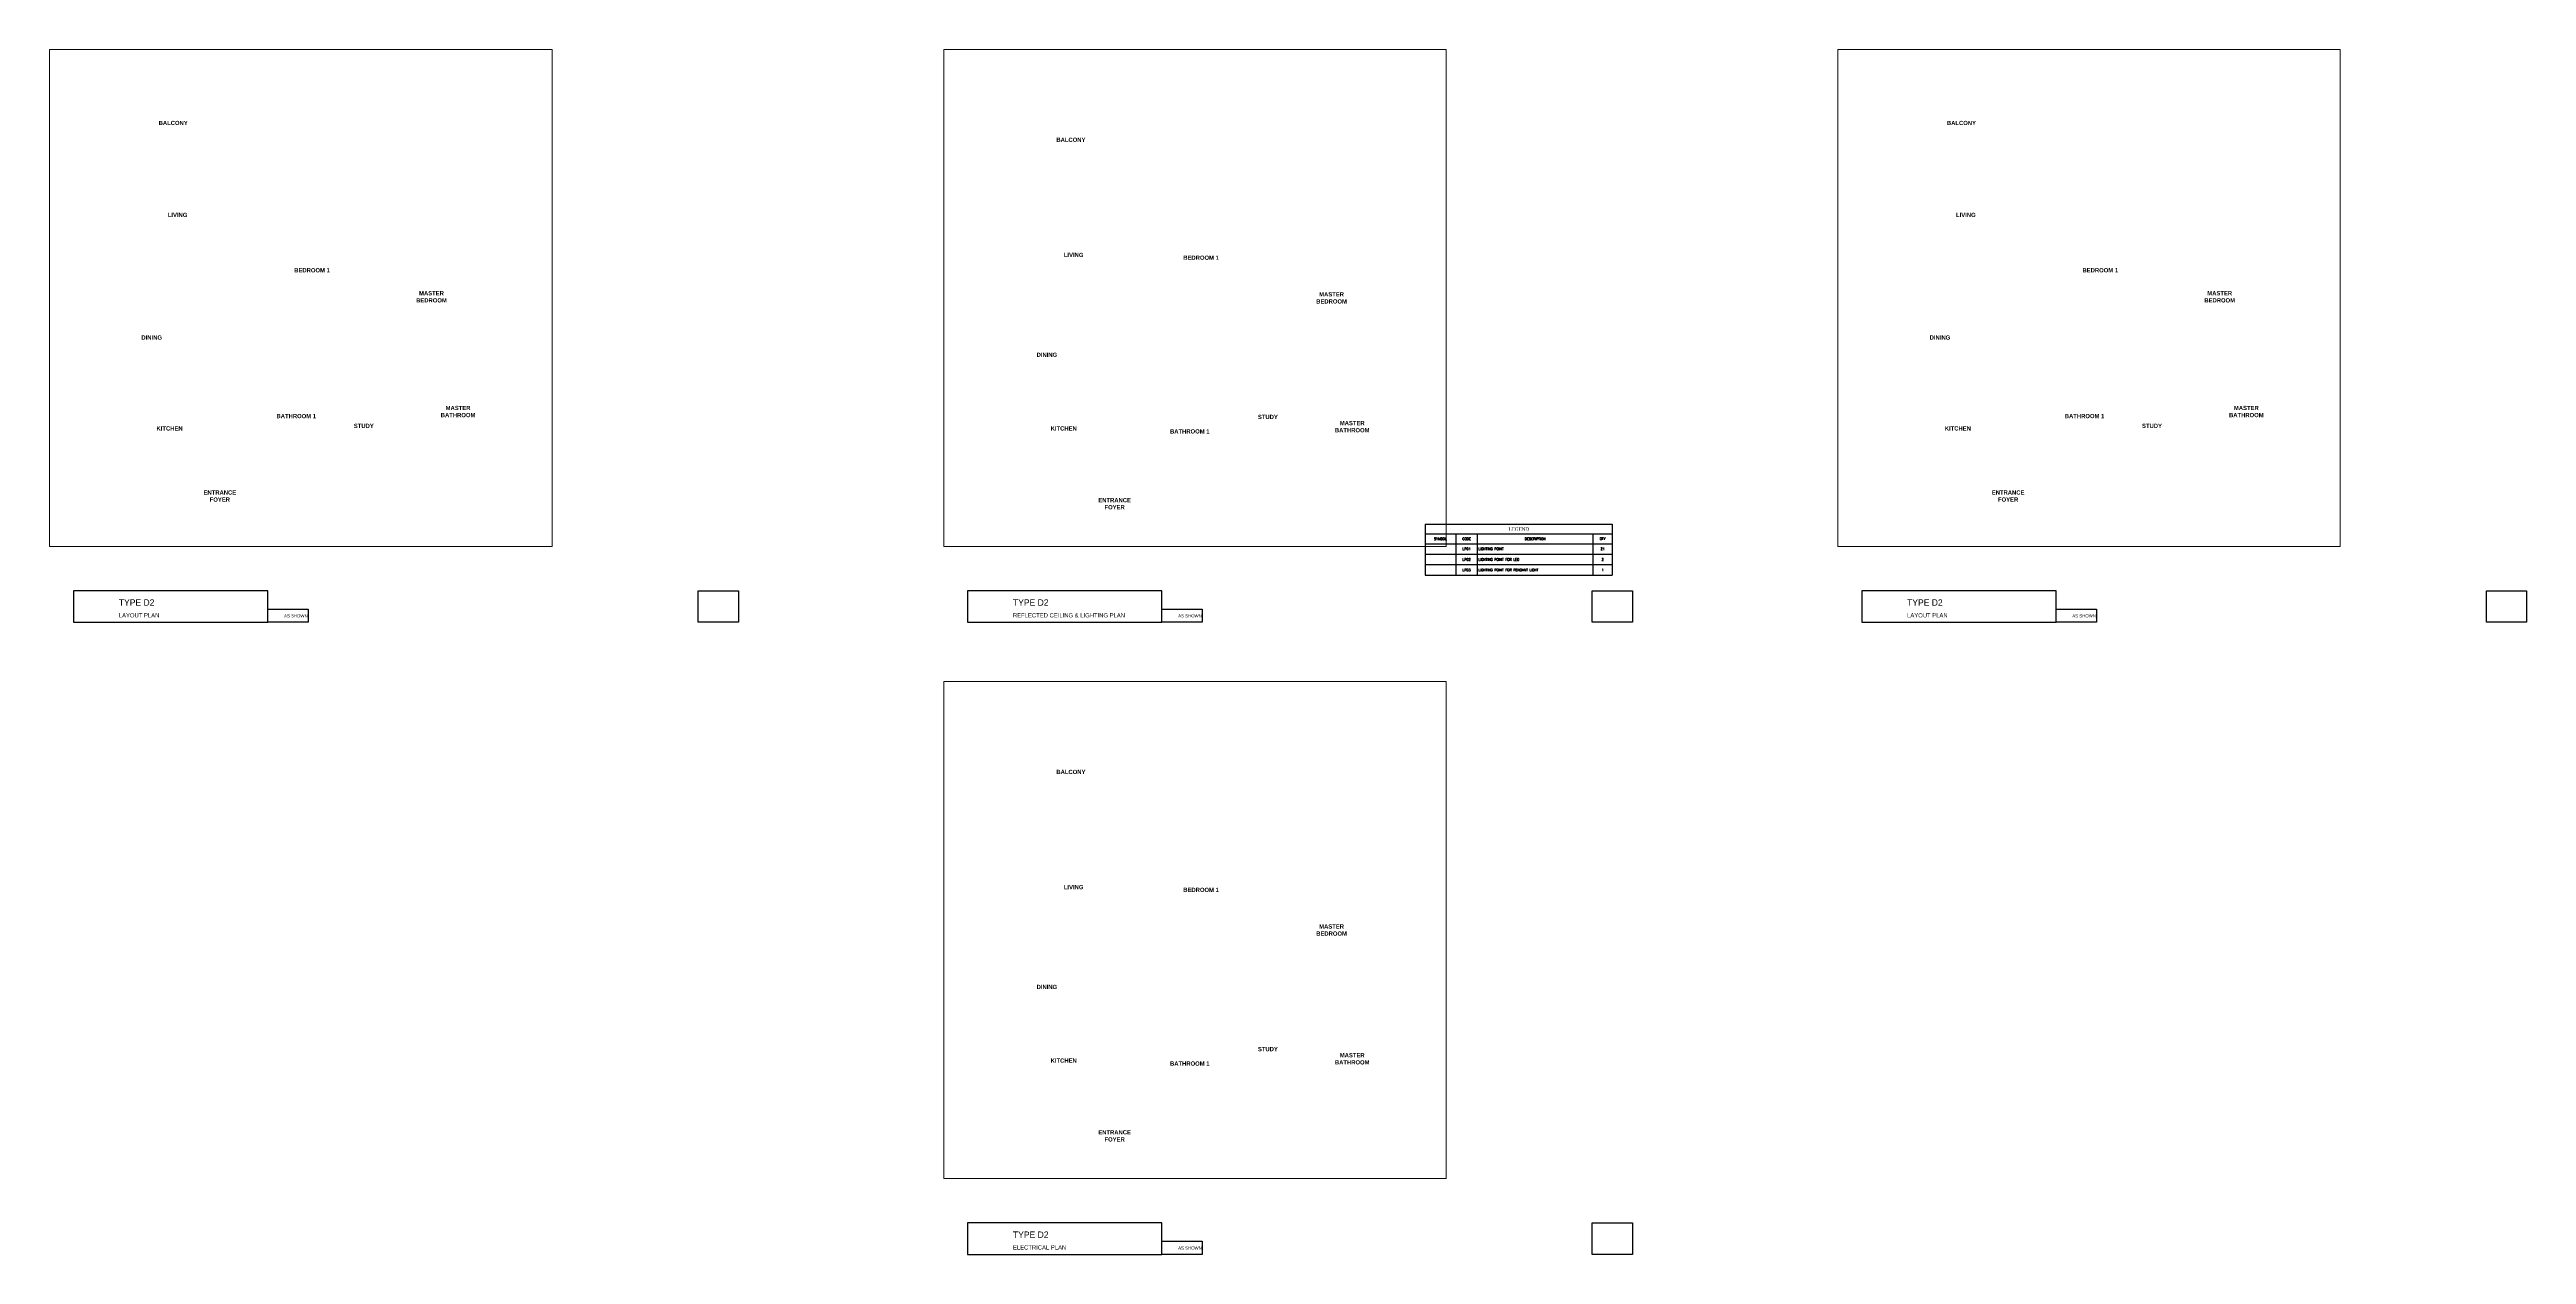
# Paper-space layout 'D2' of a CAD drawing. Header units: millimetres. Extents: x 91 to 1254, y -295 to 271.
import ezdxf
from ezdxf.enums import TextEntityAlignment as Align

# ---------------------------------------------------------------- set-up
doc = ezdxf.new("R2010")
doc.units = ezdxf.units.MM
for name, color, linetype in [('A-LOC', 4, 'Continuous'), ('A-TITLE', 7, 'Continuous'), ('A000d100', 1, 'Continuous'), ('A060g', 1, 'Continuous'), ('ID_DRWG-TITLE', 7, 'Continuous'), ('L-N-LTG', 10, 'Continuous'), ('S-TXT', 2, 'Continuous')]:
    doc.layers.add(name, color=color, linetype=linetype)
doc.layers.add('A-TEXT', color=4, linetype='Continuous', lineweight=0)
doc.layers.get('L-N-LTG').off()
doc.styles.add('GAR', font='GOTHIC.TTF', dxfattribs={"width": 0.8})
doc.styles.add('Garamond', font='GARA.TTF')
doc.styles.add('ROMANS', font='romans.shx')
doc.styles.get("Standard").update_dxf_attribs({"font": 'arial.ttf'})
doc.styles.add('Trebuchet MS', font='trebuc.ttf')

# ---------------------------------------------------------------- blocks, each defined once
blk = doc.blocks.new('TITLEBLOCK')
for points in [[(103.2, 3.5), (194.5, 3.5), (194.5, 18.3), (103.2, 18.3)], [(396.6, 18.3), (415.5, 18.3), (415.5, 3.5), (396.6, 3.5)], [(194.5, 9.7), (213.4, 9.7), (213.4, 3.5), (194.5, 3.5)]]:
    blk.add_lwpolyline(points, close=True)
at = {"layer": 'ID_DRWG-TITLE', "style": 'GAR'}
for tag, p, height in [('LVL', (124.5, 11.3), 3), ('AREA', (135, 11.3), 3), ('DWGNO', (397.9, 9.1), 2.5), ('DWGNAME', (124.5, 5.8), 2), ('SCALE', (202.1, 5.8), 1.5)]:
    blk.add_attdef(tag, p, '', height=height, dxfattribs=at)
blk = doc.blocks.new('*T272')
at = {"layer": 'S-TXT', "color": 0, "linetype": 'ByBlock', "lineweight": -2, "transparency": 16777216}
for p, q in [((0, 0), (87.9, 0)), ((0, 0), (0, -23.9)), ((87.9, 0), (87.9, -23.9)), ((0, -4.6), (87.9, -4.6)), ((0, -9.2), (87.9, -9.2)), ((14.4, -4.6), (14.4, -23.9)), ((24.5, -4.6), (24.5, -23.9)), ((78.8, -4.6), (78.8, -23.9)), ((0, -14.1), (87.9, -14.1)), ((0, -19), (87.9, -19)), ((0, -23.9), (87.9, -23.9))]:
    blk.add_line(p, q, dxfattribs=at)
at = {"layer": 'S-TXT', "color": 0, "transparency": 16777216}
for s, insert, char_height, width, attachment_point, style in [('SYMBOL', (7.2, -6.9), 1.15, 13.217, 5, 'ROMANS'), ('CODE', (19.5, -6.9), 1.15, 9.036, 5, 'ROMANS'), ('LP01', (19.5, -11.6), 1.15, 9.036, 5, 'ROMANS'), ('LIGHTING POINT', (25.1, -11.6), 1.145, 53.086, 4, 'ROMANS'), ('{\\C3;LEGEND}', (44, -2.3), 1.591, 86.793, 5, 'Garamond'), ('DESCRIPTION', (51.7, -6.9), 1.145, 53.086, 5, 'ROMANS'), ('QTY', (83.4, -6.9), 1.15, 8.018, 5, 'ROMANS'), ('21', (83.4, -11.6), 1.15, 8.018, 5, 'ROMANS'), ('LP02', (19.5, -16.6), 1.15, 9.036, 5, 'ROMANS'), ('LP03', (19.5, -21.5), 1.15, 9.036, 5, 'ROMANS'), ('LIGHTING POINT FOR LED', (25.1, -16.6), 1.145, 53.086, 4, 'ROMANS'), ('LIGHTING POINT FOR PENDANT LIGHT', (25.1, -21.5), 1.145, 53.086, 4, 'ROMANS'), ('2', (83.4, -16.6), 1.15, 8.018, 5, 'ROMANS'), ('1', (83.4, -21.5), 1, 8.018, 5, 'ROMANS')]:
    blk.add_mtext(s, dxfattribs=dict(at, insert=insert, char_height=char_height, width=width, attachment_point=attachment_point, style=style))
blk = doc.blocks.new('LP01')
at = {"color": 145}
for p, q in [((-1.75, 0), (1.75, 0)), ((0, -1.75), (0, 1.75))]:
    blk.add_line(p, q, dxfattribs=at)
blk.add_circle((0, 0), 1.25)
at = {"layer": 'Defpoints'}
for p in [(-1.25, 0), (0, 1.25), (0, 0), (1.25, 0), (0, -1.25)]:
    blk.add_point(p, dxfattribs=at)
at = {"color": 2, "style": 'Trebuchet MS', "width": 0.5}
blk.add_attdef('Power', text='', height=1.5, dxfattribs=at).set_placement((1.75, 0), align=Align.BOTTOM_LEFT)
at = {"layer": 'A-LOC', "style": 'ROMANS', "width": 0.75, "flags": 9}
for tag, p in [('Wattage', (0, -3)), ('Source', (0, -1.25))]:
    blk.add_attdef(tag, text='', height=1.5, dxfattribs=at).set_placement(p, align=Align.TOP_CENTER)
blk = doc.blocks.new('LP02')
for p, q in [((-1.75, 0), (-1.25, 0)), ((0, 1.25), (0, 1.75)), ((1.25, 0), (1.75, 0)), ((0, -1.75), (0, -1.25))]:
    blk.add_line(p, q)
blk.add_circle((0, 0), 1.25)
at = {"layer": 'Defpoints'}
for p in [(-1.25, 0), (0, 1.25), (0, 0), (0, 0), (1.25, 0), (0, -1.25)]:
    blk.add_point(p, dxfattribs=at)
at = {"color": 2, "style": 'Trebuchet MS', "width": 0.5}
blk.add_attdef('Power', text='', height=1.5, dxfattribs=at).set_placement((1.75, 0), align=Align.BOTTOM_LEFT)
at = {"layer": 'A-LOC', "style": 'ROMANS', "width": 0.75, "flags": 9}
for tag, p in [('Wattage', (0, -3)), ('Source', (0, -1.25))]:
    blk.add_attdef(tag, text='', height=1.5, dxfattribs=at).set_placement(p, align=Align.TOP_CENTER)
blk = doc.blocks.new('LP03')
h = blk.add_hatch(color=145)
h.dxf.hatch_style = 1
h.paths.add_polyline_path([(0, -1.25), (0, 0), (-1.25, 0, 0.4142136)])
h = blk.add_hatch(color=145)
h.dxf.hatch_style = 1
h.paths.add_polyline_path([(0, 0), (1.25, 0, 0.4142136), (0, 1.25)])
at = {"color": 145}
for p, q in [((-1.75, 0), (1.75, 0)), ((0, -1.75), (0, 1.75))]:
    blk.add_line(p, q, dxfattribs=at)
at = {"color": 0}
blk.add_circle((0, 0), 1.25, dxfattribs=at)
at = {"layer": 'Defpoints'}
for p in [(-1.25, 0), (0, 1.25), (0, 0), (1.25, 0), (0, -1.25)]:
    blk.add_point(p, dxfattribs=at)
at = {"color": 2, "style": 'Trebuchet MS', "width": 0.5}
blk.add_attdef('Power', text='', height=1.5, dxfattribs=at).set_placement((1.75, 0), align=Align.BOTTOM_LEFT)
at = {"layer": 'A-LOC', "style": 'ROMANS', "width": 0.75, "flags": 9}
for tag, p in [('Wattage', (0, -3)), ('Source', (0, -1.25))]:
    blk.add_attdef(tag, text='', height=1.5, dxfattribs=at).set_placement(p, align=Align.TOP_CENTER)

psp = doc.layouts.new('D2')

# ---------------------------------------------------------------- block references
psp.add_blockref('*T272', (736.9, 48.4))
at = {"layer": 'A-TITLE'}
ref = psp.add_blockref('TITLEBLOCK', (-1.2, -1.2), dxfattribs=at)
ref.add_attrib('LVL', 'TYPE D2', (123.3, 10.1), dxfattribs={"layer": 'A060g', "color": 2, "height": 3, "style": 'GAR'})
ref.add_attrib('DWGNAME', 'LAYOUT PLAN', (123.3, 4.6), dxfattribs={"layer": 'A060g', "color": 2, "height": 2, "style": 'GAR'})
ref.add_attrib('SCALE', 'AS SHOWN', (200.9, 4.6), dxfattribs={"layer": 'A000d100', "color": 2, "height": 1.5, "style": 'GAR', "width": 0.983398})
ref = psp.add_blockref('TITLEBLOCK', (418.8, -1.2), dxfattribs=at)
ref.add_attrib('LVL', 'TYPE D2', (543.3, 10.1), dxfattribs={"layer": 'A060g', "color": 2, "height": 3, "style": 'GAR'})
ref.add_attrib('DWGNAME', 'REFLECTED CEILING & LIGHTING PLAN', (543.3, 4.6), dxfattribs={"layer": 'A060g', "color": 2, "height": 2, "style": 'GAR'})
ref.add_attrib('SCALE', 'AS SHOWN', (620.9, 4.6), dxfattribs={"layer": 'A000d100', "color": 2, "height": 1.5, "style": 'GAR', "width": 0.983398})
ref = psp.add_blockref('TITLEBLOCK', (838.8, -1.2), dxfattribs=at)
ref.add_attrib('LVL', 'TYPE D2', (963.3, 10.1), dxfattribs={"layer": 'A060g', "color": 2, "height": 3, "style": 'GAR'})
ref.add_attrib('DWGNAME', 'LAYOUT PLAN', (963.3, 4.6), dxfattribs={"layer": 'A060g', "color": 2, "height": 2, "style": 'GAR'})
ref.add_attrib('SCALE', 'AS SHOWN', (1040.9, 4.6), dxfattribs={"layer": 'A000d100', "color": 2, "height": 1.5, "style": 'GAR', "width": 0.983398})
ref = psp.add_blockref('TITLEBLOCK', (418.8, -298.2), dxfattribs=at)
ref.add_attrib('LVL', 'TYPE D2', (543.3, -286.9), dxfattribs={"layer": 'A060g', "color": 2, "height": 3, "style": 'GAR'})
ref.add_attrib('DWGNAME', 'ELECTRICAL PLAN', (543.3, -292.4), dxfattribs={"layer": 'A060g', "color": 2, "height": 2, "style": 'GAR'})
ref.add_attrib('SCALE', 'AS SHOWN', (620.9, -292.4), dxfattribs={"layer": 'A000d100', "color": 2, "height": 1.5, "style": 'GAR', "width": 0.983398})
at = {"layer": 'L-N-LTG', "xscale": 0.5727066250240829, "yscale": 0.5727066250240829, "zscale": 0.5727066250240829}
for name, p in [('LP01', (744, 36.5)), ('LP02', (744, 31.8)), ('LP03', (744, 26.9))]:
    psp.add_blockref(name, p, dxfattribs=at)

# ---------------------------------------------------------------- texts
at = {"layer": 'A-TEXT', "ltscale": 0.1, "char_height": 2, "attachment_point": 1}
for s, insert in [('{\\f@MS UI Gothic|b1|i0|c0|p50;BALCONY}', (142, 237.9)), ('{\\f@MS UI Gothic|b1|i0|c0|p50;BALCONY}', (982, 237.9)), ('{\\f@MS UI Gothic|b1|i0|c0|p50;BALCONY}', (563.7, 230)), ('{\\f@MS UI Gothic|b1|i0|c0|p50;LIVING}', (146.3, 194.7)), ('{\\f@MS UI Gothic|b1|i0|c0|p50;LIVING}', (986.3, 194.7)), ('{\\f@MS UI Gothic|b1|i0|c0|p50;LIVING}', (567.2, 175.9)), ('\\pxqc;{\\f@MS UI Gothic|b1|i0|c0|p50;BEDROOM 1}', (618.6, 174.6)), ('\\pxqc;{\\f@MS UI Gothic|b1|i0|c0|p50;BEDROOM 1}', (201, 168.7)), ('\\pxqc;{\\f@MS UI Gothic|b1|i0|c0|p50;BEDROOM 1}', (1041, 168.7)), ('\\pxqc;{\\f@MS UI Gothic|b1|i0|c0|p50;MASTER\\PBEDROOM }', (257.1, 157.9)), ('\\pxqc;{\\f@MS UI Gothic|b1|i0|c0|p50;MASTER\\PBEDROOM }', (679.9, 157.4)), ('\\pxqc;{\\f@MS UI Gothic|b1|i0|c0|p50;MASTER\\PBEDROOM }', (1097.1, 157.9)), ('{\\f@MS UI Gothic|b1|i0|c0|p50;DINING}', (133.9, 137.1)), ('{\\f@MS UI Gothic|b1|i0|c0|p50;DINING}', (554.4, 129)), ('{\\f@MS UI Gothic|b1|i0|c0|p50;DINING}', (973.9, 137.1)), ('{\\f@MS UI Gothic|b1|i0|c0|p50;KITCHEN}', (141, 94.4)), ('\\pxqc;{\\f@MS UI Gothic|b1|i0|c0|p50;BATHROOM 1}', (193.6, 100.2)), ('\\pxqc;{\\f@MS UI Gothic|b1|i0|c0|p50;STUDY}', (225.3, 95.6)), ('\\pxqc;{\\f@MS UI Gothic|b1|i0|c0|p50;MASTER BATHROOM }', (269.6, 104)), ('{\\f@MS UI Gothic|b1|i0|c0|p50;KITCHEN}', (561, 94.4)), ('\\pxqc;{\\f@MS UI Gothic|b1|i0|c0|p50;STUDY}', (650, 99.8)), ('\\pxqc;{\\f@MS UI Gothic|b1|i0|c0|p50;MASTER BATHROOM }', (689.6, 96.9)), ('{\\f@MS UI Gothic|b1|i0|c0|p50;KITCHEN}', (981, 94.4)), ('\\pxqc;{\\f@MS UI Gothic|b1|i0|c0|p50;BATHROOM 1}', (1033.6, 100.2)), ('\\pxqc;{\\f@MS UI Gothic|b1|i0|c0|p50;STUDY}', (1065.3, 95.6)), ('\\pxqc;{\\f@MS UI Gothic|b1|i0|c0|p50;MASTER BATHROOM }', (1109.6, 104)), ('\\pxqc;{\\f@MS UI Gothic|b1|i0|c0|p50;BATHROOM 1}', (613.3, 93)), ('\\pxqc;{\\f@MS UI Gothic|b1|i0|c0|p50;ENTRANCE\\PFOYER}', (157.7, 64.3)), ('\\pxqc;{\\f@MS UI Gothic|b1|i0|c0|p50;ENTRANCE\\PFOYER}', (578, 60.7)), ('\\pxqc;{\\f@MS UI Gothic|b1|i0|c0|p50;ENTRANCE\\PFOYER}', (997.7, 64.3)), ('{\\f@MS UI Gothic|b1|i0|c0|p50;BALCONY}', (563.7, -67)), ('{\\f@MS UI Gothic|b1|i0|c0|p50;LIVING}', (567.2, -121.1)), ('\\pxqc;{\\f@MS UI Gothic|b1|i0|c0|p50;BEDROOM 1}', (618.6, -122.4)), ('\\pxqc;{\\f@MS UI Gothic|b1|i0|c0|p50;MASTER\\PBEDROOM }', (679.9, -139.6)), ('{\\f@MS UI Gothic|b1|i0|c0|p50;DINING}', (554.4, -168)), ('\\pxqc;{\\f@MS UI Gothic|b1|i0|c0|p50;STUDY}', (650, -197.2)), ('{\\f@MS UI Gothic|b1|i0|c0|p50;KITCHEN}', (561, -202.6)), ('\\pxqc;{\\f@MS UI Gothic|b1|i0|c0|p50;BATHROOM 1}', (613.3, -204)), ('\\pxqc;{\\f@MS UI Gothic|b1|i0|c0|p50;MASTER BATHROOM }', (689.6, -200.1)), ('\\pxqc;{\\f@MS UI Gothic|b1|i0|c0|p50;ENTRANCE\\PFOYER}', (578, -236.3))]:
    psp.add_mtext_dynamic_manual_height_columns(s, width=26.102, gutter_width=75, heights=[0], dxfattribs=dict(at, insert=insert))

# ---------------------------------------------------------------- viewports
at = {"layer": 'Defpoints'}
vp = psp.add_viewport(center=(208.8, 154.7), size=(236, 233.5), view_center_point=(164777.9, 35022.4), view_height=11675, dxfattribs=at)
vp.frozen_layers = ['L-N-LTG']
psp.add_viewport(center=(628.8, 154.7), size=(236, 233.5), view_center_point=(164777.9, 35022.4), view_height=11675, status=3, dxfattribs=at)
for center, status in [((1048.8, 154.7), 4), ((628.8, -142.3), 5)]:
    vp = psp.add_viewport(center=center, size=(236, 233.5), view_center_point=(164777.9, 35022.4), view_height=11675, status=status, dxfattribs=at)
    vp.frozen_layers = ['L-N-LTG']

doc.saveas('drawing.dxf')
